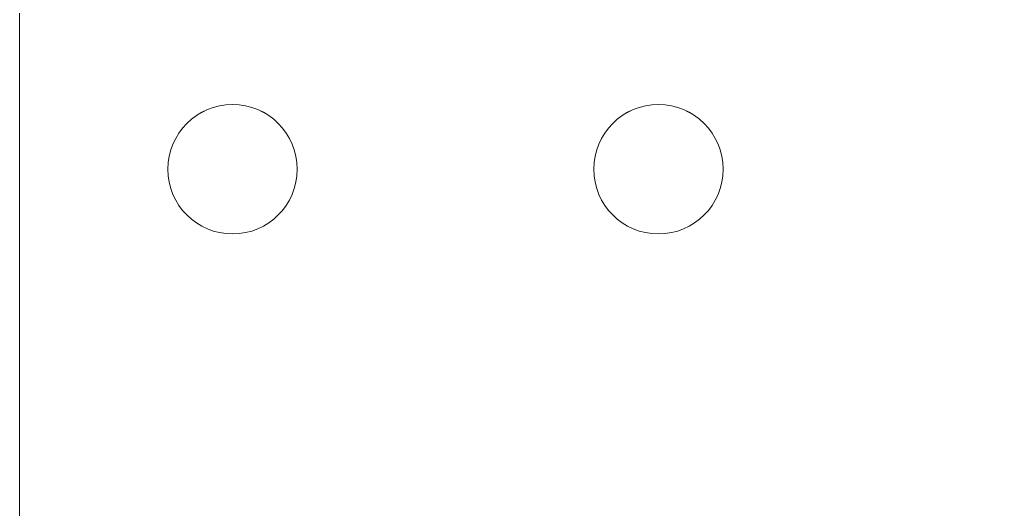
# Model space of a CAD drawing. Header units: centimetres. Extents: x -44.5 to 14.6, y -9.9 to 9.8.
# Drawn here: x -14.58 to -5.65, y 0.73 to 5.2 of the extents above; entities that cross this region are included whole.
import ezdxf

# ---------------------------------------------------------------- set-up
doc = ezdxf.new("R2010")
doc.units = ezdxf.units.CM
doc.header["$MEASUREMENT"] = 0
doc.layers.add('Layer 1', color=7, linetype='Continuous')

msp = doc.modelspace()

# ---------------------------------------------------------------- linework, layer by layer
at = {"layer": 'Layer 1', "color": 250, "lineweight": 20}
for points, knots in [([(-14.58223, -9.76841), (-14.58223, -9.76841), (4.84877, -9.76841), (4.84877, -9.76841), (4.84877, -9.76841), (4.84877, -9.76841), (4.84877, 9.66258), (4.84877, 9.66258), (4.84877, 9.66258), (4.84877, 9.66258), (-14.58223, 9.66258), (-14.58223, 9.66258), (-14.58223, 9.66258), (-14.58223, 9.66258), (-14.58223, -9.76841), (-14.58223, -9.76841), (-14.58223, -9.76841), (-14.58223, -9.76841), (-14.58223, -9.76841), (-14.58223, -9.76841)], [0, 0, 0, 0, 0.1666667, 0.1666667, 0.1666667, 0.1666667, 0.3333333, 0.3333333, 0.3333333, 0.3333333, 0.5, 0.5, 0.5, 0.5, 0.6666667, 0.6666667, 0.6666667, 0.6666667, 1, 1, 1, 1]), ([(-12.63912, 4.42178), (-12.96496, 4.42178), (-13.22911, 4.15763), (-13.22911, 3.83178), (-13.22911, 3.83178), (-13.22912, 3.50593), (-12.96496, 3.24178), (-12.63912, 3.24178), (-12.63912, 3.24178), (-12.31327, 3.24178), (-12.04912, 3.50593), (-12.04912, 3.83178), (-12.04912, 3.83178), (-12.04911, 4.15763), (-12.31327, 4.42178), (-12.63912, 4.42178)], [0, 0, 0, 0, 0.2, 0.2, 0.2, 0.2, 0.4, 0.4, 0.4, 0.4, 0.6, 0.6, 0.6, 0.6, 1, 1, 1, 1]), ([(-12.63912, 4.42178), (-12.96496, 4.42178), (-13.22911, 4.15763), (-13.22911, 3.83178), (-13.22911, 3.83178), (-13.22912, 3.50593), (-12.96496, 3.24178), (-12.63912, 3.24178), (-12.63912, 3.24178), (-12.31327, 3.24178), (-12.04912, 3.50593), (-12.04912, 3.83178), (-12.04912, 3.83178), (-12.04911, 4.15763), (-12.31327, 4.42178), (-12.63912, 4.42178)], [0, 0, 0, 0, 0.2, 0.2, 0.2, 0.2, 0.4, 0.4, 0.4, 0.4, 0.6, 0.6, 0.6, 0.6, 1, 1, 1, 1]), ([(-12.63912, 4.42178), (-12.96496, 4.42178), (-13.22911, 4.15763), (-13.22911, 3.83178), (-13.22911, 3.83178), (-13.22912, 3.50593), (-12.96496, 3.24178), (-12.63912, 3.24178), (-12.63912, 3.24178), (-12.31327, 3.24178), (-12.04912, 3.50593), (-12.04912, 3.83177), (-12.04912, 3.83177), (-12.04911, 4.15762), (-12.31327, 4.42178), (-12.63912, 4.42178)], [0, 0, 0, 0, 0.2, 0.2, 0.2, 0.2, 0.4, 0.4, 0.4, 0.4, 0.6, 0.6, 0.6, 0.6, 1, 1, 1, 1]), ([(-12.63912, 4.42178), (-12.96496, 4.42178), (-13.22911, 4.15762), (-13.22911, 3.83178), (-13.22911, 3.83178), (-13.22912, 3.50593), (-12.96496, 3.24178), (-12.63912, 3.24178), (-12.63912, 3.24178), (-12.31327, 3.24178), (-12.04912, 3.50593), (-12.04912, 3.83177), (-12.04912, 3.83177), (-12.04911, 4.15762), (-12.31327, 4.42178), (-12.63912, 4.42178)], [0, 0, 0, 0, 0.2, 0.2, 0.2, 0.2, 0.4, 0.4, 0.4, 0.4, 0.6, 0.6, 0.6, 0.6, 1, 1, 1, 1]), ([(-12.63912, 4.42177), (-12.96496, 4.42177), (-13.22911, 4.15762), (-13.22911, 3.83178), (-13.22911, 3.83178), (-13.22912, 3.50593), (-12.96496, 3.24178), (-12.63912, 3.24177), (-12.63912, 3.24177), (-12.31327, 3.24177), (-12.04912, 3.50592), (-12.04912, 3.83177), (-12.04912, 3.83177), (-12.04911, 4.15762), (-12.31327, 4.42177), (-12.63912, 4.42177)], [0, 0, 0, 0, 0.2, 0.2, 0.2, 0.2, 0.4, 0.4, 0.4, 0.4, 0.6, 0.6, 0.6, 0.6, 1, 1, 1, 1]), ([(-12.63912, 4.42177), (-12.96496, 4.42177), (-13.22911, 4.15762), (-13.22911, 3.83177), (-13.22911, 3.83177), (-13.22912, 3.50593), (-12.96496, 3.24177), (-12.63912, 3.24177), (-12.63912, 3.24177), (-12.31327, 3.24177), (-12.04912, 3.50592), (-12.04912, 3.83177), (-12.04912, 3.83177), (-12.04911, 4.15762), (-12.31327, 4.42177), (-12.63912, 4.42177)], [0, 0, 0, 0, 0.2, 0.2, 0.2, 0.2, 0.4, 0.4, 0.4, 0.4, 0.6, 0.6, 0.6, 0.6, 1, 1, 1, 1]), ([(-12.63912, 4.42177), (-12.96496, 4.42177), (-13.22911, 4.15762), (-13.22911, 3.83177), (-13.22911, 3.83177), (-13.22912, 3.50593), (-12.96496, 3.24177), (-12.63912, 3.24177), (-12.63912, 3.24177), (-12.31327, 3.24177), (-12.04912, 3.50592), (-12.04912, 3.83177), (-12.04912, 3.83177), (-12.04911, 4.15762), (-12.31327, 4.42177), (-12.63912, 4.42177)], [0, 0, 0, 0, 0.2, 0.2, 0.2, 0.2, 0.4, 0.4, 0.4, 0.4, 0.6, 0.6, 0.6, 0.6, 1, 1, 1, 1]), ([(-12.63912, 4.42177), (-12.96496, 4.42177), (-13.22911, 4.15762), (-13.22911, 3.83177), (-13.22911, 3.83177), (-13.22912, 3.50592), (-12.96496, 3.24177), (-12.63912, 3.24177), (-12.63912, 3.24177), (-12.31327, 3.24177), (-12.04912, 3.50592), (-12.04912, 3.83177), (-12.04912, 3.83177), (-12.04911, 4.15762), (-12.31327, 4.42177), (-12.63912, 4.42177)], [0, 0, 0, 0, 0.2, 0.2, 0.2, 0.2, 0.4, 0.4, 0.4, 0.4, 0.6, 0.6, 0.6, 0.6, 1, 1, 1, 1]), ([(-12.63912, 4.42177), (-12.96496, 4.42177), (-13.22911, 4.15762), (-13.22911, 3.83177), (-13.22911, 3.83177), (-13.22912, 3.50592), (-12.96496, 3.24177), (-12.63912, 3.24177), (-12.63912, 3.24177), (-12.31327, 3.24177), (-12.04912, 3.50592), (-12.04912, 3.83177), (-12.04912, 3.83177), (-12.04911, 4.15762), (-12.31327, 4.42177), (-12.63912, 4.42177)], [0, 0, 0, 0, 0.2, 0.2, 0.2, 0.2, 0.4, 0.4, 0.4, 0.4, 0.6, 0.6, 0.6, 0.6, 1, 1, 1, 1]), ([(-12.63912, 4.42177), (-12.96496, 4.42177), (-13.22911, 4.15762), (-13.22911, 3.83177), (-13.22911, 3.83177), (-13.22912, 3.50592), (-12.96496, 3.24177), (-12.63912, 3.24177), (-12.63912, 3.24177), (-12.31327, 3.24177), (-12.04912, 3.50592), (-12.04912, 3.83177), (-12.04912, 3.83177), (-12.04911, 4.15761), (-12.31327, 4.42177), (-12.63912, 4.42177)], [0, 0, 0, 0, 0.2, 0.2, 0.2, 0.2, 0.4, 0.4, 0.4, 0.4, 0.6, 0.6, 0.6, 0.6, 1, 1, 1, 1]), ([(-12.63912, 4.42177), (-12.96496, 4.42177), (-13.22911, 4.15762), (-13.22911, 3.83177), (-13.22911, 3.83177), (-13.22912, 3.50592), (-12.96496, 3.24177), (-12.63912, 3.24177), (-12.63912, 3.24177), (-12.31327, 3.24177), (-12.04912, 3.50592), (-12.04912, 3.83176), (-12.04912, 3.83176), (-12.04911, 4.15761), (-12.31327, 4.42177), (-12.63912, 4.42177)], [0, 0, 0, 0, 0.2, 0.2, 0.2, 0.2, 0.4, 0.4, 0.4, 0.4, 0.6, 0.6, 0.6, 0.6, 1, 1, 1, 1]), ([(-12.63912, 4.42177), (-12.96496, 4.42177), (-13.22911, 4.15761), (-13.22911, 3.83177), (-13.22911, 3.83177), (-13.22912, 3.50592), (-12.96496, 3.24177), (-12.63912, 3.24177), (-12.63912, 3.24177), (-12.31327, 3.24176), (-12.04912, 3.50592), (-12.04912, 3.83176), (-12.04912, 3.83176), (-12.04911, 4.15761), (-12.31327, 4.42177), (-12.63912, 4.42177)], [0, 0, 0, 0, 0.2, 0.2, 0.2, 0.2, 0.4, 0.4, 0.4, 0.4, 0.6, 0.6, 0.6, 0.6, 1, 1, 1, 1]), ([(-12.63912, 4.42176), (-12.96496, 4.42176), (-13.22911, 4.15761), (-13.22911, 3.83176), (-13.22911, 3.83176), (-13.22912, 3.50592), (-12.96496, 3.24176), (-12.63912, 3.24176), (-12.63912, 3.24176), (-12.31327, 3.24176), (-12.04912, 3.50591), (-12.04912, 3.83176), (-12.04912, 3.83176), (-12.04911, 4.15761), (-12.31327, 4.42176), (-12.63912, 4.42176)], [0, 0, 0, 0, 0.2, 0.2, 0.2, 0.2, 0.4, 0.4, 0.4, 0.4, 0.6, 0.6, 0.6, 0.6, 1, 1, 1, 1]), ([(-12.63912, 4.42176), (-12.96496, 4.42176), (-13.22911, 4.15761), (-13.22911, 3.83176), (-13.22911, 3.83176), (-13.22912, 3.50592), (-12.96496, 3.24176), (-12.63912, 3.24176), (-12.63912, 3.24176), (-12.31327, 3.24176), (-12.04912, 3.50591), (-12.04912, 3.83176), (-12.04912, 3.83176), (-12.04911, 4.15761), (-12.31327, 4.42176), (-12.63912, 4.42176)], [0, 0, 0, 0, 0.2, 0.2, 0.2, 0.2, 0.4, 0.4, 0.4, 0.4, 0.6, 0.6, 0.6, 0.6, 1, 1, 1, 1]), ([(-12.63912, 4.42176), (-12.96496, 4.42176), (-13.22911, 4.15761), (-13.22911, 3.83176), (-13.22911, 3.83176), (-13.22912, 3.50591), (-12.96496, 3.24176), (-12.63912, 3.24176), (-12.63912, 3.24176), (-12.31327, 3.24176), (-12.04912, 3.50591), (-12.04912, 3.83176), (-12.04912, 3.83176), (-12.04911, 4.15761), (-12.31327, 4.42176), (-12.63912, 4.42176)], [0, 0, 0, 0, 0.2, 0.2, 0.2, 0.2, 0.4, 0.4, 0.4, 0.4, 0.6, 0.6, 0.6, 0.6, 1, 1, 1, 1]), ([(-12.63912, 4.42176), (-12.96496, 4.42176), (-13.22911, 4.15761), (-13.22911, 3.83176), (-13.22911, 3.83176), (-13.22912, 3.50591), (-12.96496, 3.24176), (-12.63912, 3.24176), (-12.63912, 3.24176), (-12.31327, 3.24176), (-12.04912, 3.50591), (-12.04912, 3.83176), (-12.04912, 3.83176), (-12.04911, 4.15761), (-12.31327, 4.42176), (-12.63912, 4.42176)], [0, 0, 0, 0, 0.2, 0.2, 0.2, 0.2, 0.4, 0.4, 0.4, 0.4, 0.6, 0.6, 0.6, 0.6, 1, 1, 1, 1]), ([(-12.63912, 4.42176), (-12.96496, 4.42176), (-13.22911, 4.15761), (-13.22911, 3.83176), (-13.22911, 3.83176), (-13.22912, 3.50591), (-12.96496, 3.24176), (-12.63912, 3.24176), (-12.63912, 3.24176), (-12.31327, 3.24176), (-12.04912, 3.50591), (-12.04912, 3.83176), (-12.04912, 3.83176), (-12.04911, 4.15761), (-12.31327, 4.42176), (-12.63912, 4.42176)], [0, 0, 0, 0, 0.2, 0.2, 0.2, 0.2, 0.4, 0.4, 0.4, 0.4, 0.6, 0.6, 0.6, 0.6, 1, 1, 1, 1]), ([(-12.63912, 4.42176), (-12.96496, 4.42176), (-13.22911, 4.15761), (-13.22911, 3.83176), (-13.22911, 3.83176), (-13.22912, 3.50591), (-12.96496, 3.24176), (-12.63912, 3.24176), (-12.63912, 3.24176), (-12.31327, 3.24176), (-12.04912, 3.50591), (-12.04912, 3.83176), (-12.04912, 3.83176), (-12.04911, 4.1576), (-12.31327, 4.42176), (-12.63912, 4.42176)], [0, 0, 0, 0, 0.2, 0.2, 0.2, 0.2, 0.4, 0.4, 0.4, 0.4, 0.6, 0.6, 0.6, 0.6, 1, 1, 1, 1]), ([(-12.63912, 4.42176), (-12.96496, 4.42176), (-13.22911, 4.1576), (-13.22911, 3.83176), (-13.22911, 3.83176), (-13.22912, 3.50591), (-12.96496, 3.24176), (-12.63912, 3.24176), (-12.63912, 3.24176), (-12.31327, 3.24176), (-12.04912, 3.50591), (-12.04912, 3.83175), (-12.04912, 3.83175), (-12.04911, 4.1576), (-12.31327, 4.42176), (-12.63912, 4.42176)], [0, 0, 0, 0, 0.2, 0.2, 0.2, 0.2, 0.4, 0.4, 0.4, 0.4, 0.6, 0.6, 0.6, 0.6, 1, 1, 1, 1]), ([(-12.63912, 4.42175), (-12.96496, 4.42175), (-13.22911, 4.1576), (-13.22911, 3.83176), (-13.22911, 3.83176), (-13.22912, 3.50591), (-12.96496, 3.24176), (-12.63912, 3.24175), (-12.63912, 3.24175), (-12.31327, 3.24175), (-12.04912, 3.5059), (-12.04912, 3.83175), (-12.04912, 3.83175), (-12.04911, 4.1576), (-12.31327, 4.42175), (-12.63912, 4.42175)], [0, 0, 0, 0, 0.2, 0.2, 0.2, 0.2, 0.4, 0.4, 0.4, 0.4, 0.6, 0.6, 0.6, 0.6, 1, 1, 1, 1]), ([(-12.63912, 4.42175), (-12.96496, 4.42175), (-13.22911, 4.1576), (-13.22911, 3.83175), (-13.22911, 3.83175), (-13.22912, 3.50591), (-12.96496, 3.24175), (-12.63912, 3.24175), (-12.63912, 3.24175), (-12.31327, 3.24175), (-12.04912, 3.5059), (-12.04912, 3.83175), (-12.04912, 3.83175), (-12.04911, 4.1576), (-12.31327, 4.42175), (-12.63912, 4.42175)], [0, 0, 0, 0, 0.2, 0.2, 0.2, 0.2, 0.4, 0.4, 0.4, 0.4, 0.6, 0.6, 0.6, 0.6, 1, 1, 1, 1]), ([(-8.75292, 4.42178), (-9.07876, 4.42178), (-9.34291, 4.15763), (-9.34291, 3.83178), (-9.34291, 3.83178), (-9.34292, 3.50593), (-9.07876, 3.24178), (-8.75292, 3.24178), (-8.75292, 3.24178), (-8.42707, 3.24178), (-8.16292, 3.50593), (-8.16292, 3.83178), (-8.16292, 3.83178), (-8.16291, 4.15763), (-8.42707, 4.42178), (-8.75292, 4.42178)], [0, 0, 0, 0, 0.2, 0.2, 0.2, 0.2, 0.4, 0.4, 0.4, 0.4, 0.6, 0.6, 0.6, 0.6, 1, 1, 1, 1]), ([(-8.75292, 4.42178), (-9.07876, 4.42178), (-9.34291, 4.15763), (-9.34291, 3.83178), (-9.34291, 3.83178), (-9.34292, 3.50593), (-9.07876, 3.24178), (-8.75292, 3.24178), (-8.75292, 3.24178), (-8.42707, 3.24178), (-8.16292, 3.50593), (-8.16292, 3.83178), (-8.16292, 3.83178), (-8.16291, 4.15763), (-8.42707, 4.42178), (-8.75292, 4.42178)], [0, 0, 0, 0, 0.2, 0.2, 0.2, 0.2, 0.4, 0.4, 0.4, 0.4, 0.6, 0.6, 0.6, 0.6, 1, 1, 1, 1]), ([(-8.75292, 4.42178), (-9.07876, 4.42178), (-9.34291, 4.15763), (-9.34291, 3.83178), (-9.34291, 3.83178), (-9.34292, 3.50593), (-9.07876, 3.24178), (-8.75292, 3.24178), (-8.75292, 3.24178), (-8.42707, 3.24178), (-8.16292, 3.50593), (-8.16292, 3.83177), (-8.16292, 3.83177), (-8.16291, 4.15762), (-8.42707, 4.42178), (-8.75292, 4.42178)], [0, 0, 0, 0, 0.2, 0.2, 0.2, 0.2, 0.4, 0.4, 0.4, 0.4, 0.6, 0.6, 0.6, 0.6, 1, 1, 1, 1]), ([(-8.75292, 4.42178), (-9.07876, 4.42178), (-9.34291, 4.15762), (-9.34291, 3.83178), (-9.34291, 3.83178), (-9.34292, 3.50593), (-9.07876, 3.24178), (-8.75292, 3.24178), (-8.75292, 3.24178), (-8.42707, 3.24178), (-8.16292, 3.50593), (-8.16292, 3.83177), (-8.16292, 3.83177), (-8.16291, 4.15762), (-8.42707, 4.42178), (-8.75292, 4.42178)], [0, 0, 0, 0, 0.2, 0.2, 0.2, 0.2, 0.4, 0.4, 0.4, 0.4, 0.6, 0.6, 0.6, 0.6, 1, 1, 1, 1]), ([(-8.75292, 4.42177), (-9.07876, 4.42177), (-9.34291, 4.15762), (-9.34291, 3.83178), (-9.34291, 3.83178), (-9.34292, 3.50593), (-9.07876, 3.24178), (-8.75292, 3.24177), (-8.75292, 3.24177), (-8.42707, 3.24177), (-8.16292, 3.50592), (-8.16292, 3.83177), (-8.16292, 3.83177), (-8.16291, 4.15762), (-8.42707, 4.42177), (-8.75292, 4.42177)], [0, 0, 0, 0, 0.2, 0.2, 0.2, 0.2, 0.4, 0.4, 0.4, 0.4, 0.6, 0.6, 0.6, 0.6, 1, 1, 1, 1]), ([(-8.75292, 4.42177), (-9.07876, 4.42177), (-9.34291, 4.15762), (-9.34291, 3.83177), (-9.34291, 3.83177), (-9.34292, 3.50593), (-9.07876, 3.24177), (-8.75292, 3.24177), (-8.75292, 3.24177), (-8.42707, 3.24177), (-8.16292, 3.50592), (-8.16292, 3.83177), (-8.16292, 3.83177), (-8.16291, 4.15762), (-8.42707, 4.42177), (-8.75292, 4.42177)], [0, 0, 0, 0, 0.2, 0.2, 0.2, 0.2, 0.4, 0.4, 0.4, 0.4, 0.6, 0.6, 0.6, 0.6, 1, 1, 1, 1]), ([(-8.75292, 4.42177), (-9.07876, 4.42177), (-9.34291, 4.15762), (-9.34291, 3.83177), (-9.34291, 3.83177), (-9.34292, 3.50593), (-9.07876, 3.24177), (-8.75292, 3.24177), (-8.75292, 3.24177), (-8.42707, 3.24177), (-8.16292, 3.50592), (-8.16292, 3.83177), (-8.16292, 3.83177), (-8.16291, 4.15762), (-8.42707, 4.42177), (-8.75292, 4.42177)], [0, 0, 0, 0, 0.2, 0.2, 0.2, 0.2, 0.4, 0.4, 0.4, 0.4, 0.6, 0.6, 0.6, 0.6, 1, 1, 1, 1]), ([(-8.75292, 4.42177), (-9.07876, 4.42177), (-9.34291, 4.15762), (-9.34291, 3.83177), (-9.34291, 3.83177), (-9.34292, 3.50592), (-9.07876, 3.24177), (-8.75292, 3.24177), (-8.75292, 3.24177), (-8.42707, 3.24177), (-8.16292, 3.50592), (-8.16292, 3.83177), (-8.16292, 3.83177), (-8.16291, 4.15762), (-8.42707, 4.42177), (-8.75292, 4.42177)], [0, 0, 0, 0, 0.2, 0.2, 0.2, 0.2, 0.4, 0.4, 0.4, 0.4, 0.6, 0.6, 0.6, 0.6, 1, 1, 1, 1]), ([(-8.75292, 4.42177), (-9.07876, 4.42177), (-9.34291, 4.15762), (-9.34291, 3.83177), (-9.34291, 3.83177), (-9.34292, 3.50592), (-9.07876, 3.24177), (-8.75292, 3.24177), (-8.75292, 3.24177), (-8.42707, 3.24177), (-8.16292, 3.50592), (-8.16292, 3.83177), (-8.16292, 3.83177), (-8.16291, 4.15762), (-8.42707, 4.42177), (-8.75292, 4.42177)], [0, 0, 0, 0, 0.2, 0.2, 0.2, 0.2, 0.4, 0.4, 0.4, 0.4, 0.6, 0.6, 0.6, 0.6, 1, 1, 1, 1]), ([(-8.75292, 4.42177), (-9.07876, 4.42177), (-9.34291, 4.15762), (-9.34291, 3.83177), (-9.34291, 3.83177), (-9.34292, 3.50592), (-9.07876, 3.24177), (-8.75292, 3.24177), (-8.75292, 3.24177), (-8.42707, 3.24177), (-8.16292, 3.50592), (-8.16292, 3.83177), (-8.16292, 3.83177), (-8.16291, 4.15761), (-8.42707, 4.42177), (-8.75292, 4.42177)], [0, 0, 0, 0, 0.2, 0.2, 0.2, 0.2, 0.4, 0.4, 0.4, 0.4, 0.6, 0.6, 0.6, 0.6, 1, 1, 1, 1]), ([(-8.75292, 4.42177), (-9.07876, 4.42177), (-9.34291, 4.15762), (-9.34291, 3.83177), (-9.34291, 3.83177), (-9.34292, 3.50592), (-9.07876, 3.24177), (-8.75292, 3.24177), (-8.75292, 3.24177), (-8.42707, 3.24177), (-8.16292, 3.50592), (-8.16292, 3.83176), (-8.16292, 3.83176), (-8.16291, 4.15761), (-8.42707, 4.42177), (-8.75292, 4.42177)], [0, 0, 0, 0, 0.2, 0.2, 0.2, 0.2, 0.4, 0.4, 0.4, 0.4, 0.6, 0.6, 0.6, 0.6, 1, 1, 1, 1]), ([(-8.75292, 4.42177), (-9.07876, 4.42177), (-9.34291, 4.15761), (-9.34291, 3.83177), (-9.34291, 3.83177), (-9.34292, 3.50592), (-9.07876, 3.24177), (-8.75292, 3.24177), (-8.75292, 3.24177), (-8.42707, 3.24176), (-8.16292, 3.50592), (-8.16292, 3.83176), (-8.16292, 3.83176), (-8.16291, 4.15761), (-8.42707, 4.42177), (-8.75292, 4.42177)], [0, 0, 0, 0, 0.2, 0.2, 0.2, 0.2, 0.4, 0.4, 0.4, 0.4, 0.6, 0.6, 0.6, 0.6, 1, 1, 1, 1]), ([(-8.75292, 4.42176), (-9.07876, 4.42176), (-9.34291, 4.15761), (-9.34291, 3.83176), (-9.34291, 3.83176), (-9.34292, 3.50592), (-9.07876, 3.24176), (-8.75292, 3.24176), (-8.75292, 3.24176), (-8.42707, 3.24176), (-8.16292, 3.50591), (-8.16292, 3.83176), (-8.16292, 3.83176), (-8.16291, 4.15761), (-8.42707, 4.42176), (-8.75292, 4.42176)], [0, 0, 0, 0, 0.2, 0.2, 0.2, 0.2, 0.4, 0.4, 0.4, 0.4, 0.6, 0.6, 0.6, 0.6, 1, 1, 1, 1]), ([(-8.75292, 4.42176), (-9.07876, 4.42176), (-9.34291, 4.15761), (-9.34291, 3.83176), (-9.34291, 3.83176), (-9.34292, 3.50592), (-9.07876, 3.24176), (-8.75292, 3.24176), (-8.75292, 3.24176), (-8.42707, 3.24176), (-8.16292, 3.50591), (-8.16292, 3.83176), (-8.16292, 3.83176), (-8.16291, 4.15761), (-8.42707, 4.42176), (-8.75292, 4.42176)], [0, 0, 0, 0, 0.2, 0.2, 0.2, 0.2, 0.4, 0.4, 0.4, 0.4, 0.6, 0.6, 0.6, 0.6, 1, 1, 1, 1]), ([(-8.75292, 4.42176), (-9.07876, 4.42176), (-9.34291, 4.15761), (-9.34291, 3.83176), (-9.34291, 3.83176), (-9.34292, 3.50591), (-9.07876, 3.24176), (-8.75292, 3.24176), (-8.75292, 3.24176), (-8.42707, 3.24176), (-8.16292, 3.50591), (-8.16292, 3.83176), (-8.16292, 3.83176), (-8.16291, 4.15761), (-8.42707, 4.42176), (-8.75292, 4.42176)], [0, 0, 0, 0, 0.2, 0.2, 0.2, 0.2, 0.4, 0.4, 0.4, 0.4, 0.6, 0.6, 0.6, 0.6, 1, 1, 1, 1]), ([(-8.75292, 4.42176), (-9.07876, 4.42176), (-9.34291, 4.15761), (-9.34291, 3.83176), (-9.34291, 3.83176), (-9.34292, 3.50591), (-9.07876, 3.24176), (-8.75292, 3.24176), (-8.75292, 3.24176), (-8.42707, 3.24176), (-8.16292, 3.50591), (-8.16292, 3.83176), (-8.16292, 3.83176), (-8.16291, 4.15761), (-8.42707, 4.42176), (-8.75292, 4.42176)], [0, 0, 0, 0, 0.2, 0.2, 0.2, 0.2, 0.4, 0.4, 0.4, 0.4, 0.6, 0.6, 0.6, 0.6, 1, 1, 1, 1]), ([(-8.75292, 4.42176), (-9.07876, 4.42176), (-9.34291, 4.15761), (-9.34291, 3.83176), (-9.34291, 3.83176), (-9.34292, 3.50591), (-9.07876, 3.24176), (-8.75292, 3.24176), (-8.75292, 3.24176), (-8.42707, 3.24176), (-8.16292, 3.50591), (-8.16292, 3.83176), (-8.16292, 3.83176), (-8.16291, 4.15761), (-8.42707, 4.42176), (-8.75292, 4.42176)], [0, 0, 0, 0, 0.2, 0.2, 0.2, 0.2, 0.4, 0.4, 0.4, 0.4, 0.6, 0.6, 0.6, 0.6, 1, 1, 1, 1]), ([(-8.75292, 4.42176), (-9.07876, 4.42176), (-9.34291, 4.15761), (-9.34291, 3.83176), (-9.34291, 3.83176), (-9.34292, 3.50591), (-9.07876, 3.24176), (-8.75292, 3.24176), (-8.75292, 3.24176), (-8.42707, 3.24176), (-8.16292, 3.50591), (-8.16292, 3.83176), (-8.16292, 3.83176), (-8.16291, 4.1576), (-8.42707, 4.42176), (-8.75292, 4.42176)], [0, 0, 0, 0, 0.2, 0.2, 0.2, 0.2, 0.4, 0.4, 0.4, 0.4, 0.6, 0.6, 0.6, 0.6, 1, 1, 1, 1]), ([(-8.75292, 4.42176), (-9.07876, 4.42176), (-9.34291, 4.1576), (-9.34291, 3.83176), (-9.34291, 3.83176), (-9.34292, 3.50591), (-9.07876, 3.24176), (-8.75292, 3.24176), (-8.75292, 3.24176), (-8.42707, 3.24176), (-8.16292, 3.50591), (-8.16292, 3.83175), (-8.16292, 3.83175), (-8.16291, 4.1576), (-8.42707, 4.42176), (-8.75292, 4.42176)], [0, 0, 0, 0, 0.2, 0.2, 0.2, 0.2, 0.4, 0.4, 0.4, 0.4, 0.6, 0.6, 0.6, 0.6, 1, 1, 1, 1]), ([(-8.75292, 4.42175), (-9.07876, 4.42175), (-9.34291, 4.1576), (-9.34291, 3.83176), (-9.34291, 3.83176), (-9.34292, 3.50591), (-9.07876, 3.24176), (-8.75292, 3.24175), (-8.75292, 3.24175), (-8.42707, 3.24175), (-8.16292, 3.5059), (-8.16292, 3.83175), (-8.16292, 3.83175), (-8.16291, 4.1576), (-8.42707, 4.42175), (-8.75292, 4.42175)], [0, 0, 0, 0, 0.2, 0.2, 0.2, 0.2, 0.4, 0.4, 0.4, 0.4, 0.6, 0.6, 0.6, 0.6, 1, 1, 1, 1]), ([(-8.75292, 4.42175), (-9.07876, 4.42175), (-9.34291, 4.1576), (-9.34291, 3.83175), (-9.34291, 3.83175), (-9.34292, 3.50591), (-9.07876, 3.24175), (-8.75292, 3.24175), (-8.75292, 3.24175), (-8.42707, 3.24175), (-8.16292, 3.5059), (-8.16292, 3.83175), (-8.16292, 3.83175), (-8.16291, 4.1576), (-8.42707, 4.42175), (-8.75292, 4.42175)], [0, 0, 0, 0, 0.2, 0.2, 0.2, 0.2, 0.4, 0.4, 0.4, 0.4, 0.6, 0.6, 0.6, 0.6, 1, 1, 1, 1])]:
    msp.add_open_spline(points, degree=3, knots=knots, dxfattribs=at)
for points in [[(-12.63912, 4.42178), (-12.63912, 4.42178), (-12.63912, 4.42175), (-12.63912, 4.42175)], [(-12.63912, 4.42178), (-12.63912, 4.42178), (-12.63912, 4.42175), (-12.63912, 4.42175)], [(-8.75292, 4.42178), (-8.75292, 4.42178), (-8.75292, 4.42175), (-8.75292, 4.42175)], [(-8.75292, 4.42178), (-8.75292, 4.42178), (-8.75292, 4.42175), (-8.75292, 4.42175)], [(-13.22911, 3.83178), (-13.22911, 3.83178), (-13.22911, 3.83175), (-13.22911, 3.83175)], [(-12.04912, 3.83178), (-12.04912, 3.83178), (-12.04912, 3.83175), (-12.04912, 3.83175)], [(-9.34291, 3.83178), (-9.34291, 3.83178), (-9.34291, 3.83175), (-9.34291, 3.83175)], [(-8.16292, 3.83178), (-8.16292, 3.83178), (-8.16292, 3.83175), (-8.16292, 3.83175)], [(-12.63912, 3.24178), (-12.63912, 3.24178), (-12.63912, 3.24175), (-12.63912, 3.24175)], [(-8.75292, 3.24178), (-8.75292, 3.24178), (-8.75292, 3.24175), (-8.75292, 3.24175)]]:
    msp.add_open_spline(points, degree=3, dxfattribs=at)

doc.saveas('drawing.dxf')
